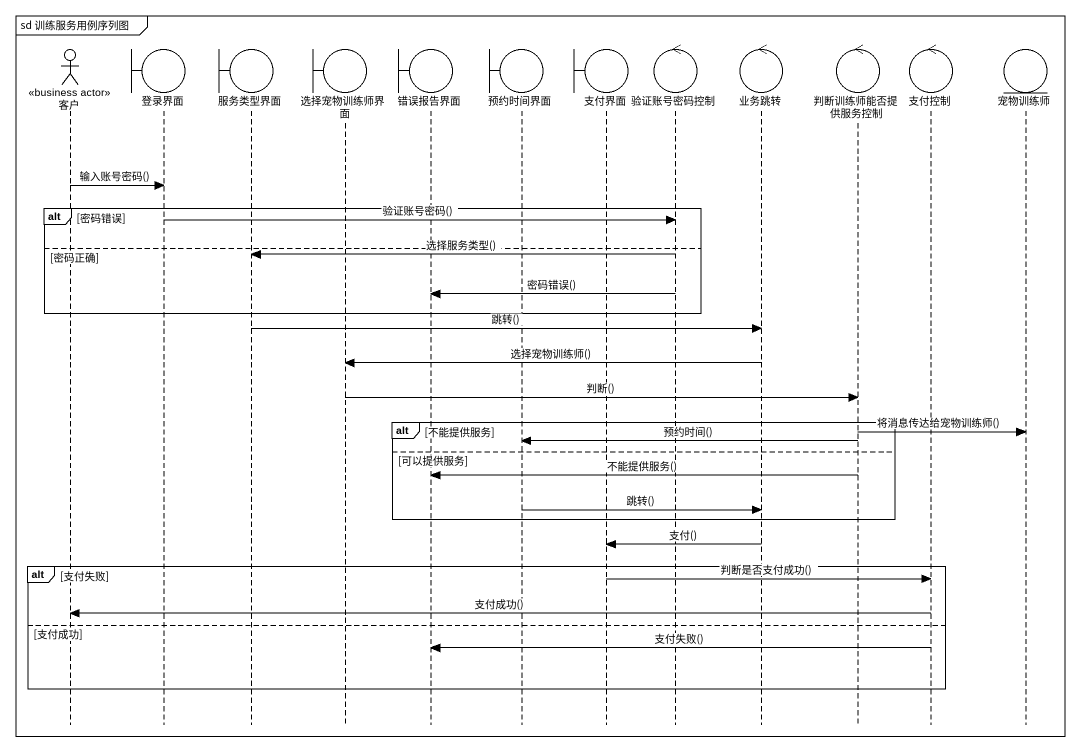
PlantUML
@startuml
mainframe sd 训练服务用例序列图
hide footbox
actor 客户 <<business actor>>
boundary 登录界面
boundary 服务类型界面
boundary 选择宠物训练师界面
boundary 错误报告界面
boundary 预约时间界面
boundary 支付界面
control 验证账号密码控制
control 业务跳转
control 判断训练师能否提供服务控制
control 支付控制
entity 宠物训练师

客户 -> 登录界面 : 输入账号密码()
alt 密码错误
  登录界面 -> 验证账号密码控制 : 验证账号密码()
else 密码正确
  验证账号密码控制 -> 服务类型界面 : 选择服务类型()
  验证账号密码控制 -> 错误报告界面 : 密码错误()
end
服务类型界面 -> 业务跳转 : 跳转()
业务跳转 -> 选择宠物训练师界面 : 选择宠物训练师()
选择宠物训练师界面 -> 判断训练师能否提供服务控制 : 判断()
alt 不能提供服务
  判断训练师能否提供服务控制 -> 宠物训练师 : 将消息传达给宠物训练师()
  判断训练师能否提供服务控制 -> 预约时间界面 : 预约时间()
else 可以提供服务
  判断训练师能否提供服务控制 -> 错误报告界面 : 不能提供服务()
  预约时间界面 -> 业务跳转 : 跳转()
end
业务跳转 -> 支付界面 : 支付()
alt 支付失败
  支付界面 -> 支付控制 : 判断是否支付成功()
  支付控制 -> 客户 : 支付成功()
else 支付成功
  支付控制 -> 错误报告界面 : 支付失败()
end
@enduml
